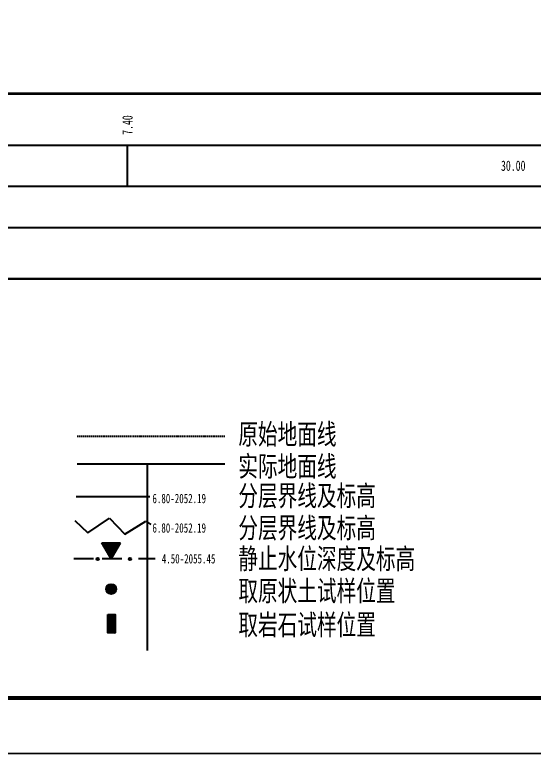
# Model space of a CAD drawing. Header units: millimetres. Extents: x 7577 to 20709, y -191 to 3630.
# Drawn here: x 8410 to 8510.9, y 470.2 to 614 of the extents above; entities that cross this region are included whole.
import ezdxf

# ---------------------------------------------------------------- set-up
doc = ezdxf.new("R2010")
doc.units = ezdxf.units.MM
doc.linetypes.add('DASHED2', pattern=[0.375, 0.25, -0.125])
for name, color, linetype in [('GiCAD_DongTan', 7, 'Continuous'), ('GiCAD_PouMian', 7, 'Continuous'), ('GiCAD_QuYang', 7, 'Continuous'), ('GiCAD_TLTuKuang', 7, 'Continuous'), ('GiCAD_TuLi', 7, 'Continuous'), ('GiCAD_WXP', 1, 'Continuous')]:
    doc.layers.add(name, color=color, linetype=linetype)
doc.styles.add('LZ_FONTS_FS', font='simfang.ttf', dxfattribs={"width": 0.7})
doc.styles.add('标注栏-孔深', font='simfang.ttf', dxfattribs={"width": 0.7, "height": 2})
doc.styles.add('标注栏-钻孔间距', font='simfang.ttf', dxfattribs={"width": 0.7, "height": 2})
pattern_1 = [(45, (-592.32915, 78.45997), (-0.088388348, 0.088388348), [])]

# ---------------------------------------------------------------- blocks, each defined once
blk = doc.blocks.new('WipeoutBlock')
blk.add_wipeout([(0, 0), (0, 1), (1, 1), (1, 0)]).dxf.layer = 'GiCAD_QuYang'
blk = doc.blocks.new('tl_spec')
at = {"layer": 'GiCAD_TLTuKuang'}
h = blk.add_hatch(dxfattribs=at)
h.set_pattern_fill('ANSI31', color=256, style=0)
h.set_pattern_definition(pattern_1)
h.paths.add_polyline_path([(6.58, -23.87), (8.4, -20.73), (4.77, -20.73)])
h = blk.add_hatch(dxfattribs=at)
h.set_pattern_fill('ANSI31', color=256, style=0)
h.set_pattern_definition(pattern_1)
edge = h.paths.add_edge_path()
edge.add_arc((6.58, -29.72), 0.97, 0, 360)
h = blk.add_hatch(dxfattribs=at)
h.set_pattern_fill('ANSI31', color=256, style=0)
h.set_pattern_definition(pattern_1)
h.paths.add_polyline_path([(5.91, -34.65), (7.34, -34.65), (7.34, -38.26), (5.91, -38.26)])
at = {"layer": 'GiCAD_TLTuKuang', "linetype": 'DASHED2'}
blk.add_line((0, 0), (28.68, 0), dxfattribs=at)
at = {"layer": 'GiCAD_TLTuKuang'}
for p, q in [((28.68, -5.47), (0, -5.47)), ((13.56, -5.47), (13.56, -41.67)), ((-0.2, -11.74), (14.08, -11.74)), ((-0.46, -16.39), (2.04, -18.77)), ((2.04, -18.77), (6.26, -15.96)), ((6.26, -15.96), (9.26, -19.04)), ((9.26, -19.04), (13.32, -16.51)), ((13.32, -16.51), (14.26, -17.17)), ((4.77, -20.73), (8.4, -20.73)), ((6.58, -23.87), (4.77, -20.73)), ((6.58, -23.87), (8.4, -20.73)), ((3.17, -23.87), (-0.65, -23.87)), ((8.67, -23.87), (4.86, -23.87)), ((15.13, -23.87), (11.9, -23.87))]:
    blk.add_line(p, q, dxfattribs=at)
blk.add_lwpolyline([(5.91, -34.65), (7.34, -34.65), (7.34, -38.26), (5.91, -38.26)], close=True, dxfattribs=at)
for centre, radius in [((3.98, -23.87), 0.22), ((10.22, -23.87), 0.22), ((6.58, -29.72), 0.97)]:
    blk.add_circle(centre, radius, dxfattribs=at)
at = {"layer": 'GiCAD_TLTuKuang', "color": 7, "style": 'LZ_FONTS_FS', "width": 0.7}
for s, p in [('原始地面线', (31.29, -1.6)), ('实际地面线', (31.29, -7.85)), ('分层界线及标高', (31.29, -13.58)), ('分层界线及标高', (31.29, -19.83)), ('静止水位深度及标高', (31.29, -25.82)), ('取原状土试样位置', (31.29, -32.07)), ('取岩石试样位置', (31.29, -38.66))]:
    blk.add_text(s, height=4, dxfattribs=at).set_placement(p)
at = {"layer": 'GiCAD_TLTuKuang', "linetype": 'DASHED2', "style": 'LZ_FONTS_FS', "width": 0.7}
for s, p in [('6.80-2052.19', (14.6, -13.02)), ('6.80-2052.19', (14.6, -18.75)), ('4.50-2055.45', (16.42, -24.74))]:
    blk.add_text(s, height=1.8229, dxfattribs=at).set_placement(p)

msp = doc.modelspace()

# ---------------------------------------------------------------- linework, layer by layer
at = {"layer": 'GiCAD_PouMian'}
for points, const_width in [([(8254.81, 470.37), (8708.41, 470.37), (8708.41, 791.13), (8254.81, 791.13), (8254.81, 470.37)], 0.27), ([(8281.81, 481.17), (8697.61, 481.17), (8697.61, 780.33), (8281.81, 780.33), (8281.81, 481.17), (8697.61, 481.17)], 0.756)]:
    msp.add_lwpolyline(points, dxfattribs=dict(at, const_width=const_width))
at = {"layer": 'GiCAD_WXP', "color": 1, "const_width": 0.5}
for points in [[(8371.9, 598.69), (8591.91, 598.69)], [(8371.9, 562.69), (8591.91, 562.69)]]:
    msp.add_lwpolyline(points, dxfattribs=at)
at = {"layer": 'GiCAD_WXP', "color": 1}
for points in [[(8371.9, 588.69), (8591.91, 588.69)], [(8431.9, 580.69), (8431.9, 588.69)], [(8371.9, 580.69), (8591.91, 580.69)], [(8371.9, 572.69), (8591.91, 572.69)]]:
    msp.add_lwpolyline(points, dxfattribs=at)

# ---------------------------------------------------------------- block references
at = {"layer": 'GiCAD_TuLi'}
msp.add_blockref('tl_spec', (8422.15, 532.08), dxfattribs=at)

# ---------------------------------------------------------------- texts
at = {"layer": 'GiCAD_WXP', "color": 4, "style": '标注栏-孔深', "width": 0.7}
msp.add_text('7.40', height=2, rotation=90, dxfattribs=at).set_placement((8432.9, 590.69))
at = {"layer": 'GiCAD_WXP', "color": 4, "style": '标注栏-钻孔间距', "width": 0.7}
msp.add_text('30.00', height=2, dxfattribs=at).set_placement((8504.48, 583.69))

# ---------------------------------------------------------------- next in the draw order: block references
at = {"layer": 'GiCAD_DongTan', "xscale": 8.768000092378497, "yscale": 3.191891891891783}
for p in [(8405.73, 591.22), (8439.52, 591.22), (8473.31, 591.22)]:
    msp.add_blockref('WipeoutBlock', p, dxfattribs=at)

doc.saveas('drawing.dxf')
